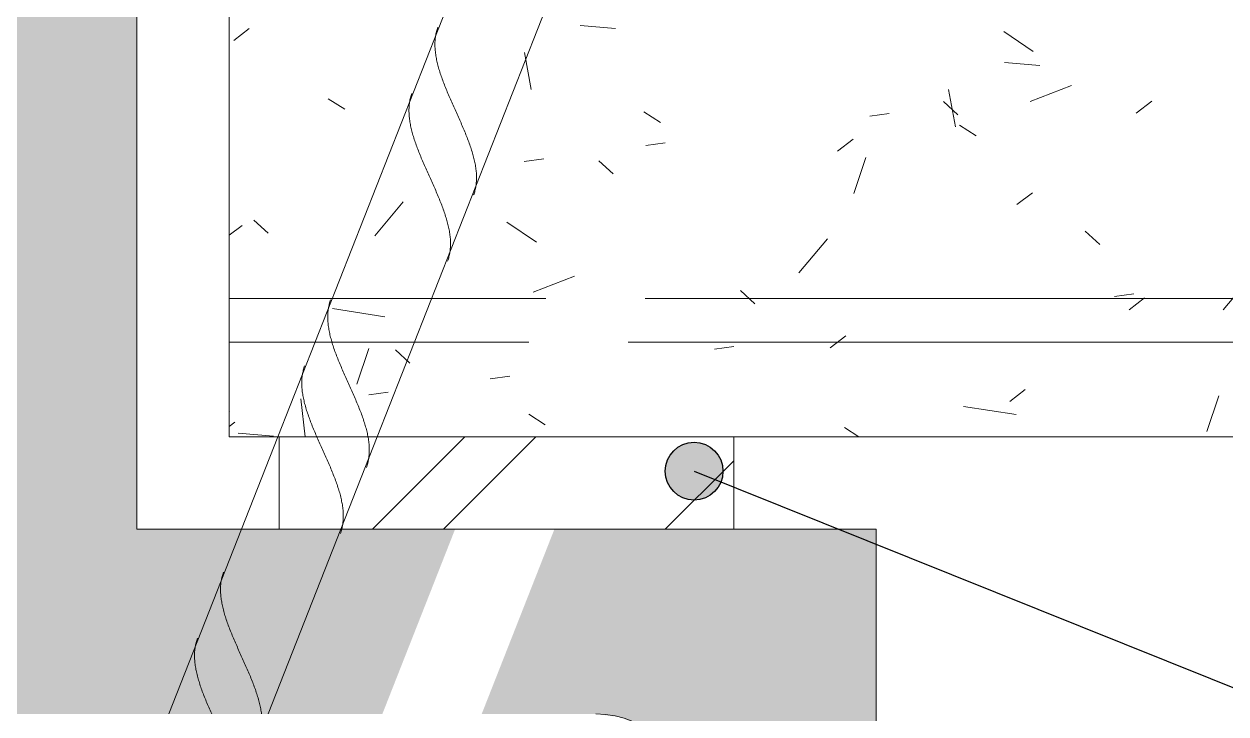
# Model space of a CAD drawing. Header units: inches. Extents: x 16427 to 16619, y -152 to -15.
# Drawn here: x 16559.07 to 16565.57, y -59.63 to -55.89 of the extents above; entities that cross this region are included whole.
import ezdxf

# ---------------------------------------------------------------- set-up
doc = ezdxf.new("R2010")
doc.units = ezdxf.units.IN
doc.header["$MEASUREMENT"] = 0
for name, color, linetype, lineweight in [('A-ANNO-IDEN', 131, 'Continuous', 30), ('A-WALL', 113, 'Continuous', 18), ('A-WALL-PATT', 111, 'Continuous', 18)]:
    doc.layers.add(name, color=color, linetype=linetype, lineweight=lineweight)
pattern_1 = [(50, (2079.869, -114.959), (2.29529108, -0.20022947), [0.24, -2.64]), (355, (2079.869, -114.959), (-0.44391855, 2.40684884), [0.192, -2.112]), (100.451, (2080.061, -114.976), (1.85147686, 2.206452), [0.204, -2.244]), (46.184, (2079.869, -114.319), (3.41498314, -0.5298822), [0.36, -3.96]), (96.636, (2080.154, -114.363), (2.9907744, 3.1175039), [0.306, -3.365]), (351.184, (2079.869, -114.319), (2.9911175, 3.1174062), [0.288, -3.168]), (21, (2080.189, -114.479), (1.91043364, -1.28790384), [0.24, -2.64]), (326, (2080.189, -114.479), (0.77860356, 2.3202934), [0.192, -2.112]), (71.451, (2080.349, -114.586), (2.6890473, 1.0321926), [0.204, -2.244]), (37.5, (2079.869, -114.959), (0.038893785, 1.064692103), [0.106, -1.981, 0.106, -2.038, -2.12]), (37.5, (2079.869, -114.959), (0.038893785, 1.064692103), [-4.23, 0.106, -2.014]), (7.5, (2079.869, -114.959), (0.84152303, 1.26163425), [0.106, -1.117, 0.106, -1.933, -0.808]), (7.5, (2079.869, -114.959), (0.84152303, 1.26163425), [-3.261, 0.106, -0.702]), (327.5, (2079.156, -114.959), (1.707841713, -0.07187965), [0.106, -0.694, 0.106, -2.39, -3.312]), (327.5, (2079.156, -114.959), (1.707841713, -0.07187965), [-3.296, 0.106, -3.206]), (317.5, (2078.836, -114.959), (1.86586297, 0.32069512), [0.106, -0.934, 0.106, -1.552, -2.352]), (317.5, (2078.836, -114.959), (1.86586297, 0.32069512), [-2.698, 0.106, -2.246])]

# ---------------------------------------------------------------- blocks, each defined once
blk = doc.blocks.new('FP_1-DETAIL - HOLLOWCORE SLAB - RC WAL CONNECTION FRONT')
at = {"layer": 'A-WALL', "lineweight": 9}
for p, q in [((16459.8988, -46.7882), (16455.4371, -58.1253)), ((16455.9744, -58.1253), (16460.364, -46.9713)), ((16455.4371, -58.1253), (16455.2403, -58.6253)), ((16455.7776, -58.6253), (16455.9744, -58.1253)), ((16455.2403, -58.6253), (16454.8467, -59.6253)), ((16455.3841, -59.6253), (16455.7776, -58.6253))]:
    blk.add_line(p, q, dxfattribs=at)
at = {"layer": 'A-WALL-PATT', "color": 8, "lineweight": 9}
for p, q in [((16456.2963, -55.9281), (16456.2981, -55.9222)), ((16456.2981, -55.9222), (16456.3, -55.9163)), ((16456.3, -55.9163), (16456.302, -55.9105)), ((16456.2864, -55.9967), (16456.2866, -55.9902)), ((16456.2866, -55.9902), (16456.287, -55.9838)), ((16456.287, -55.9838), (16456.2875, -55.9774)), ((16456.2875, -55.9774), (16456.2881, -55.971)), ((16456.2881, -55.971), (16456.2888, -55.9647)), ((16456.2888, -55.9647), (16456.2897, -55.9585)), ((16456.2897, -55.9585), (16456.2908, -55.9523)), ((16456.2908, -55.9523), (16456.2919, -55.9462)), ((16456.2919, -55.9462), (16456.2933, -55.9401)), ((16456.2933, -55.9401), (16456.2947, -55.9341)), ((16456.2947, -55.9341), (16456.2963, -55.9281)), ((16456.2864, -56.0033), (16456.2864, -55.9967)), ((16456.2864, -56.0099), (16456.2864, -56.0033)), ((16456.2866, -56.0166), (16456.2864, -56.0099)), ((16456.2869, -56.0233), (16456.2866, -56.0166)), ((16456.2874, -56.0301), (16456.2869, -56.0233)), ((16456.288, -56.0369), (16456.2874, -56.0301)), ((16456.2887, -56.0438), (16456.288, -56.0369)), ((16456.2895, -56.0507), (16456.2887, -56.0438)), ((16456.2904, -56.0577), (16456.2895, -56.0507)), ((16456.2915, -56.0647), (16456.2904, -56.0577)), ((16456.2927, -56.0717), (16456.2915, -56.0647)), ((16456.294, -56.0788), (16456.2927, -56.0717)), ((16456.2954, -56.086), (16456.294, -56.0788)), ((16456.2969, -56.0932), (16456.2954, -56.086)), ((16456.2985, -56.1004), (16456.2969, -56.0932)), ((16456.3003, -56.1077), (16456.2985, -56.1004)), ((16456.3021, -56.115), (16456.3003, -56.1077)), ((16456.3041, -56.1224), (16456.3021, -56.115)), ((16456.3061, -56.1298), (16456.3041, -56.1224)), ((16456.3082, -56.1372), (16456.3061, -56.1298)), ((16456.3105, -56.1447), (16456.3082, -56.1372)), ((16456.3128, -56.1522), (16456.3105, -56.1447)), ((16456.3152, -56.1597), (16456.3128, -56.1522)), ((16456.3177, -56.1673), (16456.3152, -56.1597)), ((16456.3203, -56.1749), (16456.3177, -56.1673)), ((16456.3229, -56.1826), (16456.3203, -56.1749)), ((16456.3257, -56.1902), (16456.3229, -56.1826)), ((16456.3285, -56.1979), (16456.3257, -56.1902)), ((16456.3314, -56.2056), (16456.3285, -56.1979)), ((16456.3343, -56.2134), (16456.3314, -56.2056)), ((16456.3373, -56.2212), (16456.3343, -56.2134)), ((16456.3404, -56.229), (16456.3373, -56.2212)), ((16456.3435, -56.2368), (16456.3404, -56.229)), ((16456.3467, -56.2447), (16456.3435, -56.2368)), ((16456.35, -56.2525), (16456.3467, -56.2447)), ((16456.1491, -56.3157), (16456.1502, -56.3095)), ((16456.1502, -56.3095), (16456.1514, -56.3034)), ((16456.1514, -56.3034), (16456.1527, -56.2973)), ((16456.1527, -56.2973), (16456.1541, -56.2913)), ((16456.1541, -56.2913), (16456.1557, -56.2854)), ((16456.1557, -56.2854), (16456.1575, -56.2794)), ((16456.1575, -56.2794), (16456.1594, -56.2736)), ((16456.1594, -56.2736), (16456.1614, -56.2678)), ((16456.3532, -56.2604), (16456.35, -56.2525)), ((16456.3566, -56.2683), (16456.3532, -56.2604)), ((16456.3599, -56.2762), (16456.3566, -56.2683)), ((16456.3634, -56.2842), (16456.3599, -56.2762)), ((16456.3668, -56.2921), (16456.3634, -56.2842)), ((16456.3703, -56.3001), (16456.3668, -56.2921)), ((16456.3738, -56.3081), (16456.3703, -56.3001)), ((16456.3773, -56.3161), (16456.3738, -56.3081)), ((16456.1458, -56.354), (16456.1461, -56.3475)), ((16456.1458, -56.3606), (16456.1458, -56.354)), ((16456.1458, -56.3672), (16456.1458, -56.3606)), ((16456.146, -56.3738), (16456.1458, -56.3672)), ((16456.1463, -56.3806), (16456.146, -56.3738)), ((16456.1461, -56.3475), (16456.1464, -56.341)), ((16456.1468, -56.3873), (16456.1463, -56.3806)), ((16456.1464, -56.341), (16456.1469, -56.3346)), ((16456.1469, -56.3346), (16456.1475, -56.3283)), ((16456.1475, -56.3283), (16456.1482, -56.322)), ((16456.1482, -56.322), (16456.1491, -56.3157)), ((16456.3809, -56.324), (16456.3773, -56.3161)), ((16456.3844, -56.332), (16456.3809, -56.324)), ((16456.388, -56.3401), (16456.3844, -56.332)), ((16456.3916, -56.3481), (16456.388, -56.3401)), ((16456.3952, -56.3561), (16456.3916, -56.3481)), ((16456.3988, -56.3641), (16456.3952, -56.3561)), ((16456.4024, -56.3721), (16456.3988, -56.3641)), ((16456.406, -56.3801), (16456.4024, -56.3721)), ((16456.4096, -56.3881), (16456.406, -56.3801)), ((16456.1474, -56.3942), (16456.1468, -56.3873)), ((16456.1481, -56.401), (16456.1474, -56.3942)), ((16456.1489, -56.4079), (16456.1481, -56.401)), ((16456.1498, -56.4149), (16456.1489, -56.4079)), ((16456.1509, -56.4219), (16456.1498, -56.4149)), ((16456.1521, -56.429), (16456.1509, -56.4219)), ((16456.1534, -56.4361), (16456.1521, -56.429)), ((16456.1548, -56.4432), (16456.1534, -56.4361)), ((16456.1563, -56.4504), (16456.1548, -56.4432)), ((16456.4132, -56.3961), (16456.4096, -56.3881)), ((16456.4168, -56.4041), (16456.4132, -56.3961)), ((16456.4203, -56.4121), (16456.4168, -56.4041)), ((16456.4239, -56.4201), (16456.4203, -56.4121)), ((16456.4274, -56.4281), (16456.4239, -56.4201)), ((16456.4309, -56.436), (16456.4274, -56.4281)), ((16456.4343, -56.444), (16456.4309, -56.436)), ((16456.4377, -56.4519), (16456.4343, -56.444)), ((16456.1579, -56.4577), (16456.1563, -56.4504)), ((16456.1597, -56.4649), (16456.1579, -56.4577)), ((16456.1615, -56.4723), (16456.1597, -56.4649)), ((16456.1635, -56.4796), (16456.1615, -56.4723)), ((16456.1655, -56.487), (16456.1635, -56.4796)), ((16456.1676, -56.4945), (16456.1655, -56.487)), ((16456.1699, -56.5019), (16456.1676, -56.4945)), ((16456.1722, -56.5094), (16456.1699, -56.5019)), ((16456.1746, -56.517), (16456.1722, -56.5094)), ((16456.4411, -56.4598), (16456.4377, -56.4519)), ((16456.4444, -56.4677), (16456.4411, -56.4598)), ((16456.4477, -56.4756), (16456.4444, -56.4677)), ((16456.451, -56.4835), (16456.4477, -56.4756)), ((16456.4541, -56.4914), (16456.451, -56.4835)), ((16456.4573, -56.4992), (16456.4541, -56.4914)), ((16456.4603, -56.507), (16456.4573, -56.4992)), ((16456.4634, -56.5148), (16456.4603, -56.507)), ((16456.1771, -56.5246), (16456.1746, -56.517)), ((16456.1797, -56.5322), (16456.1771, -56.5246)), ((16456.1823, -56.5398), (16456.1797, -56.5322)), ((16456.1851, -56.5475), (16456.1823, -56.5398)), ((16456.1879, -56.5552), (16456.1851, -56.5475)), ((16456.1908, -56.5629), (16456.1879, -56.5552)), ((16456.1937, -56.5707), (16456.1908, -56.5629)), ((16456.1967, -56.5784), (16456.1937, -56.5707)), ((16456.4663, -56.5225), (16456.4634, -56.5148)), ((16456.4692, -56.5302), (16456.4663, -56.5225)), ((16456.472, -56.5379), (16456.4692, -56.5302)), ((16456.4747, -56.5456), (16456.472, -56.5379)), ((16456.4774, -56.5533), (16456.4747, -56.5456)), ((16456.48, -56.5609), (16456.4774, -56.5533)), ((16456.4825, -56.5684), (16456.48, -56.5609)), ((16456.4849, -56.576), (16456.4825, -56.5684)), ((16456.1998, -56.5862), (16456.1967, -56.5784)), ((16456.2029, -56.5941), (16456.1998, -56.5862)), ((16456.2061, -56.6019), (16456.2029, -56.5941)), ((16456.2094, -56.6098), (16456.2061, -56.6019)), ((16456.2126, -56.6177), (16456.2094, -56.6098)), ((16456.216, -56.6256), (16456.2126, -56.6177)), ((16456.2194, -56.6335), (16456.216, -56.6256)), ((16456.2228, -56.6414), (16456.2194, -56.6335)), ((16456.4872, -56.5835), (16456.4849, -56.576)), ((16456.4894, -56.591), (16456.4872, -56.5835)), ((16456.4916, -56.5984), (16456.4894, -56.591)), ((16456.4936, -56.6058), (16456.4916, -56.5984)), ((16456.4956, -56.6132), (16456.4936, -56.6058)), ((16456.4974, -56.6205), (16456.4956, -56.6132)), ((16456.4991, -56.6278), (16456.4974, -56.6205)), ((16456.5008, -56.635), (16456.4991, -56.6278)), ((16456.5023, -56.6422), (16456.5008, -56.635)), ((16456.2262, -56.6494), (16456.2228, -56.6414)), ((16456.2297, -56.6573), (16456.2262, -56.6494)), ((16456.2332, -56.6653), (16456.2297, -56.6573)), ((16456.2367, -56.6733), (16456.2332, -56.6653)), ((16456.2403, -56.6813), (16456.2367, -56.6733)), ((16456.2439, -56.6893), (16456.2403, -56.6813)), ((16456.2474, -56.6973), (16456.2439, -56.6893)), ((16456.251, -56.7053), (16456.2474, -56.6973)), ((16456.2546, -56.7133), (16456.251, -56.7053)), ((16456.5037, -56.6493), (16456.5023, -56.6422)), ((16456.505, -56.6564), (16456.5037, -56.6493)), ((16456.5062, -56.6635), (16456.505, -56.6564)), ((16456.5072, -56.6705), (16456.5062, -56.6635)), ((16456.5082, -56.6775), (16456.5072, -56.6705)), ((16456.509, -56.6844), (16456.5082, -56.6775)), ((16456.5097, -56.6913), (16456.509, -56.6844)), ((16456.5103, -56.6981), (16456.5097, -56.6913)), ((16456.5107, -56.7049), (16456.5103, -56.6981)), ((16456.5111, -56.7116), (16456.5107, -56.7049)), ((16456.2582, -56.7213), (16456.2546, -56.7133)), ((16456.2618, -56.7293), (16456.2582, -56.7213)), ((16456.2654, -56.7374), (16456.2618, -56.7293)), ((16456.269, -56.7454), (16456.2654, -56.7374)), ((16456.2726, -56.7534), (16456.269, -56.7454)), ((16456.2762, -56.7614), (16456.2726, -56.7534)), ((16456.2797, -56.7694), (16456.2762, -56.7614)), ((16456.2833, -56.7773), (16456.2797, -56.7694)), ((16456.5069, -56.7759), (16456.5079, -56.7697)), ((16456.5079, -56.7697), (16456.5088, -56.7634)), ((16456.5088, -56.7634), (16456.5096, -56.7571)), ((16456.5096, -56.7571), (16456.5102, -56.7508)), ((16456.5102, -56.7508), (16456.5107, -56.7444)), ((16456.5107, -56.7444), (16456.511, -56.7379)), ((16456.511, -56.7379), (16456.5112, -56.7314)), ((16456.5112, -56.7182), (16456.5111, -56.7116)), ((16456.5113, -56.7249), (16456.5112, -56.7182)), ((16456.5112, -56.7314), (16456.5113, -56.7249)), ((16456.2868, -56.7853), (16456.2833, -56.7773)), ((16456.2903, -56.7933), (16456.2868, -56.7853)), ((16456.2937, -56.8012), (16456.2903, -56.7933)), ((16456.2971, -56.8092), (16456.2937, -56.8012)), ((16456.3005, -56.8171), (16456.2971, -56.8092)), ((16456.3038, -56.825), (16456.3005, -56.8171)), ((16456.3071, -56.8329), (16456.3038, -56.825)), ((16456.3104, -56.8408), (16456.3071, -56.8329)), ((16456.4957, -56.8176), (16456.4977, -56.8118)), ((16456.4977, -56.8118), (16456.4996, -56.806)), ((16456.4996, -56.806), (16456.5013, -56.8001)), ((16456.5013, -56.8001), (16456.5029, -56.7941)), ((16456.5029, -56.7941), (16456.5044, -56.7881)), ((16456.5044, -56.7881), (16456.5057, -56.782)), ((16456.5057, -56.782), (16456.5069, -56.7759)), ((16456.3135, -56.8486), (16456.3104, -56.8408)), ((16456.3167, -56.8564), (16456.3135, -56.8486)), ((16456.3198, -56.8642), (16456.3167, -56.8564)), ((16456.3228, -56.872), (16456.3198, -56.8642)), ((16456.3257, -56.8798), (16456.3228, -56.872)), ((16456.3286, -56.8875), (16456.3257, -56.8798)), ((16456.3314, -56.8952), (16456.3286, -56.8875)), ((16456.3341, -56.9029), (16456.3314, -56.8952)), ((16456.3368, -56.9105), (16456.3341, -56.9029)), ((16456.3394, -56.9181), (16456.3368, -56.9105)), ((16456.3419, -56.9257), (16456.3394, -56.9181)), ((16456.3443, -56.9332), (16456.3419, -56.9257)), ((16456.3466, -56.9407), (16456.3443, -56.9332)), ((16456.3488, -56.9482), (16456.3466, -56.9407)), ((16456.351, -56.9557), (16456.3488, -56.9482)), ((16456.353, -56.963), (16456.351, -56.9557)), ((16456.355, -56.9704), (16456.353, -56.963)), ((16456.3568, -56.9777), (16456.355, -56.9704)), ((16456.3585, -56.985), (16456.3568, -56.9777)), ((16456.3602, -56.9922), (16456.3585, -56.985)), ((16456.3617, -56.9994), (16456.3602, -56.9922)), ((16456.3631, -57.0066), (16456.3617, -56.9994)), ((16456.3644, -57.0137), (16456.3631, -57.0066)), ((16456.3656, -57.0207), (16456.3644, -57.0137)), ((16456.3666, -57.0278), (16456.3656, -57.0207)), ((16456.3676, -57.0347), (16456.3666, -57.0278)), ((16456.3684, -57.0416), (16456.3676, -57.0347)), ((16456.3691, -57.0485), (16456.3684, -57.0416)), ((16456.3697, -57.0553), (16456.3691, -57.0485)), ((16456.3701, -57.0621), (16456.3697, -57.0553)), ((16456.3705, -57.0688), (16456.3701, -57.0621)), ((16456.3701, -57.1016), (16456.3704, -57.0952)), ((16456.3704, -57.0952), (16456.3706, -57.0887)), ((16456.3706, -57.0755), (16456.3705, -57.0688)), ((16456.3707, -57.0821), (16456.3706, -57.0755)), ((16456.3706, -57.0887), (16456.3707, -57.0821)), ((16456.359, -57.1632), (16456.3607, -57.1573)), ((16456.3607, -57.1573), (16456.3623, -57.1514)), ((16456.3623, -57.1514), (16456.3638, -57.1453)), ((16456.3638, -57.1453), (16456.3651, -57.1393)), ((16456.3651, -57.1393), (16456.3663, -57.1331)), ((16456.3663, -57.1331), (16456.3673, -57.1269)), ((16456.3673, -57.1269), (16456.3682, -57.1207)), ((16456.3682, -57.1207), (16456.369, -57.1144)), ((16456.369, -57.1144), (16456.3696, -57.108)), ((16456.3696, -57.108), (16456.3701, -57.1016)), ((16456.3551, -57.1749), (16456.3571, -57.1691)), ((16456.3571, -57.1691), (16456.359, -57.1632)), ((16455.7107, -57.4262), (16455.7119, -57.42)), ((16455.7119, -57.42), (16455.7132, -57.414)), ((16455.7132, -57.414), (16455.7147, -57.408)), ((16455.7147, -57.408), (16455.7163, -57.402)), ((16455.7163, -57.402), (16455.718, -57.3961)), ((16455.718, -57.3961), (16455.7199, -57.3902)), ((16455.7199, -57.3902), (16455.7219, -57.3844)), ((16455.7063, -57.4772), (16455.7064, -57.4706)), ((16455.7064, -57.4838), (16455.7063, -57.4772)), ((16455.7064, -57.4706), (16455.7066, -57.4641)), ((16455.7066, -57.4905), (16455.7064, -57.4838)), ((16455.7066, -57.4641), (16455.7069, -57.4577)), ((16455.7069, -57.4577), (16455.7074, -57.4513)), ((16455.7074, -57.4513), (16455.708, -57.4449)), ((16455.708, -57.4449), (16455.7088, -57.4386)), ((16455.7088, -57.4386), (16455.7097, -57.4324)), ((16455.7097, -57.4324), (16455.7107, -57.4262)), ((16455.7069, -57.4972), (16455.7066, -57.4905)), ((16455.7073, -57.504), (16455.7069, -57.4972)), ((16455.7079, -57.5108), (16455.7073, -57.504)), ((16455.7086, -57.5177), (16455.7079, -57.5108)), ((16455.7094, -57.5246), (16455.7086, -57.5177)), ((16455.7104, -57.5315), (16455.7094, -57.5246)), ((16455.7114, -57.5386), (16455.7104, -57.5315)), ((16455.7126, -57.5456), (16455.7114, -57.5386)), ((16455.7139, -57.5527), (16455.7126, -57.5456)), ((16455.7153, -57.5599), (16455.7139, -57.5527)), ((16455.7169, -57.5671), (16455.7153, -57.5599)), ((16455.7185, -57.5743), (16455.7169, -57.5671)), ((16455.7202, -57.5816), (16455.7185, -57.5743)), ((16455.7221, -57.5889), (16455.7202, -57.5816)), ((16455.724, -57.5963), (16455.7221, -57.5889)), ((16455.726, -57.6037), (16455.724, -57.5963)), ((16455.7282, -57.6111), (16455.726, -57.6037)), ((16455.7304, -57.6186), (16455.7282, -57.6111)), ((16455.7327, -57.6261), (16455.7304, -57.6186)), ((16455.7351, -57.6336), (16455.7327, -57.6261)), ((16455.7376, -57.6412), (16455.7351, -57.6336)), ((16455.7402, -57.6488), (16455.7376, -57.6412)), ((16455.7429, -57.6564), (16455.7402, -57.6488)), ((16455.7456, -57.6641), (16455.7429, -57.6564)), ((16455.7484, -57.6718), (16455.7456, -57.6641)), ((16455.7513, -57.6795), (16455.7484, -57.6718)), ((16455.7543, -57.6873), (16455.7513, -57.6795)), ((16455.5793, -57.7475), (16455.5813, -57.7417)), ((16455.7573, -57.6951), (16455.7543, -57.6873)), ((16455.7603, -57.7029), (16455.7573, -57.6951)), ((16455.7635, -57.7107), (16455.7603, -57.7029)), ((16455.7667, -57.7185), (16455.7635, -57.7107)), ((16455.7699, -57.7264), (16455.7667, -57.7185)), ((16455.7732, -57.7343), (16455.7699, -57.7264)), ((16455.7765, -57.7422), (16455.7732, -57.7343)), ((16455.7799, -57.7501), (16455.7765, -57.7422)), ((16455.5663, -57.8149), (16455.5668, -57.8085)), ((16455.5668, -57.8085), (16455.5674, -57.8022)), ((16455.5674, -57.8022), (16455.5682, -57.7959)), ((16455.5682, -57.7959), (16455.5691, -57.7896)), ((16455.5691, -57.7896), (16455.5701, -57.7834)), ((16455.5701, -57.7834), (16455.5713, -57.7773)), ((16455.5713, -57.7773), (16455.5726, -57.7712)), ((16455.5726, -57.7712), (16455.5741, -57.7652)), ((16455.5741, -57.7652), (16455.5757, -57.7592)), ((16455.5757, -57.7592), (16455.5774, -57.7533)), ((16455.5774, -57.7533), (16455.5793, -57.7475)), ((16455.7833, -57.7581), (16455.7799, -57.7501)), ((16455.7868, -57.766), (16455.7833, -57.7581)), ((16455.7902, -57.774), (16455.7868, -57.766)), ((16455.7937, -57.782), (16455.7902, -57.774)), ((16455.7973, -57.7899), (16455.7937, -57.782)), ((16455.8008, -57.7979), (16455.7973, -57.7899)), ((16455.8044, -57.8059), (16455.8008, -57.7979)), ((16455.808, -57.8139), (16455.8044, -57.8059)), ((16455.5657, -57.8344), (16455.5658, -57.8279)), ((16455.5658, -57.8411), (16455.5657, -57.8344)), ((16455.5658, -57.8279), (16455.566, -57.8214)), ((16455.566, -57.8477), (16455.5658, -57.8411)), ((16455.566, -57.8214), (16455.5663, -57.8149)), ((16455.5663, -57.8545), (16455.566, -57.8477)), ((16455.5667, -57.8612), (16455.5663, -57.8545)), ((16455.5673, -57.868), (16455.5667, -57.8612)), ((16455.568, -57.8749), (16455.5673, -57.868)), ((16455.5688, -57.8818), (16455.568, -57.8749)), ((16455.8116, -57.8219), (16455.808, -57.8139)), ((16455.8152, -57.83), (16455.8116, -57.8219)), ((16455.8188, -57.838), (16455.8152, -57.83)), ((16455.8224, -57.846), (16455.8188, -57.838)), ((16455.826, -57.854), (16455.8224, -57.846)), ((16455.8296, -57.862), (16455.826, -57.854)), ((16455.8332, -57.87), (16455.8296, -57.862)), ((16455.8367, -57.878), (16455.8332, -57.87)), ((16455.5698, -57.8888), (16455.5688, -57.8818)), ((16455.5709, -57.8958), (16455.5698, -57.8888)), ((16455.572, -57.9029), (16455.5709, -57.8958)), ((16455.5733, -57.91), (16455.572, -57.9029)), ((16455.5747, -57.9171), (16455.5733, -57.91)), ((16455.5763, -57.9243), (16455.5747, -57.9171)), ((16455.5779, -57.9316), (16455.5763, -57.9243)), ((16455.5796, -57.9388), (16455.5779, -57.9316)), ((16455.5815, -57.9461), (16455.5796, -57.9388)), ((16455.8403, -57.886), (16455.8367, -57.878)), ((16455.8438, -57.894), (16455.8403, -57.886)), ((16455.8473, -57.902), (16455.8438, -57.894)), ((16455.8508, -57.9099), (16455.8473, -57.902)), ((16455.8543, -57.9179), (16455.8508, -57.9099)), ((16455.8577, -57.9258), (16455.8543, -57.9179)), ((16455.861, -57.9337), (16455.8577, -57.9258)), ((16455.8644, -57.9416), (16455.861, -57.9337)), ((16455.5834, -57.9535), (16455.5815, -57.9461)), ((16455.5855, -57.9609), (16455.5834, -57.9535)), ((16455.5876, -57.9683), (16455.5855, -57.9609)), ((16455.5898, -57.9758), (16455.5876, -57.9683)), ((16455.5921, -57.9833), (16455.5898, -57.9758)), ((16455.5946, -57.9909), (16455.5921, -57.9833)), ((16455.5971, -57.9984), (16455.5946, -57.9909)), ((16455.5996, -58.006), (16455.5971, -57.9984)), ((16455.6023, -58.0137), (16455.5996, -58.006)), ((16455.8677, -57.9495), (16455.8644, -57.9416)), ((16455.8709, -57.9574), (16455.8677, -57.9495)), ((16455.8741, -57.9652), (16455.8709, -57.9574)), ((16455.8772, -57.9731), (16455.8741, -57.9652)), ((16455.8803, -57.9809), (16455.8772, -57.9731)), ((16455.8833, -57.9887), (16455.8803, -57.9809)), ((16455.8863, -57.9964), (16455.8833, -57.9887)), ((16455.8891, -58.0041), (16455.8863, -57.9964)), ((16455.892, -58.0118), (16455.8891, -58.0041)), ((16455.605, -58.0214), (16455.6023, -58.0137)), ((16455.6078, -58.0291), (16455.605, -58.0214)), ((16455.6107, -58.0368), (16455.6078, -58.0291)), ((16455.6137, -58.0445), (16455.6107, -58.0368)), ((16455.6167, -58.0523), (16455.6137, -58.0445)), ((16455.6198, -58.0601), (16455.6167, -58.0523)), ((16455.6229, -58.068), (16455.6198, -58.0601)), ((16455.6261, -58.0758), (16455.6229, -58.068)), ((16455.8947, -58.0195), (16455.892, -58.0118)), ((16455.8973, -58.0271), (16455.8947, -58.0195)), ((16455.8999, -58.0348), (16455.8973, -58.0271)), ((16455.9024, -58.0423), (16455.8999, -58.0348)), ((16455.9048, -58.0499), (16455.9024, -58.0423)), ((16455.9072, -58.0574), (16455.9048, -58.0499)), ((16455.9094, -58.0649), (16455.9072, -58.0574)), ((16455.9115, -58.0723), (16455.9094, -58.0649)), ((16455.6293, -58.0837), (16455.6261, -58.0758)), ((16455.6326, -58.0916), (16455.6293, -58.0837)), ((16455.6359, -58.0995), (16455.6326, -58.0916)), ((16455.6393, -58.1074), (16455.6359, -58.0995)), ((16455.6427, -58.1153), (16455.6393, -58.1074)), ((16455.6462, -58.1233), (16455.6427, -58.1153)), ((16455.9136, -58.0797), (16455.9115, -58.0723)), ((16455.9155, -58.087), (16455.9136, -58.0797)), ((16455.9174, -58.0944), (16455.9155, -58.087)), ((16455.9191, -58.1016), (16455.9174, -58.0944)), ((16455.9207, -58.1089), (16455.9191, -58.1016)), ((16455.9222, -58.1161), (16455.9207, -58.1089)), ((16455.9236, -58.1232), (16455.9222, -58.1161)), ((16455.775, -58.6488), (16455.7771, -58.643)), ((16455.7771, -58.643), (16455.779, -58.6371)), ((16455.779, -58.6371), (16455.7807, -58.6312)), ((16455.7807, -58.6312), (16455.7823, -58.6253)), ((16455.128, -58.9188), (16455.1287, -58.9125)), ((16455.1287, -58.9125), (16455.1296, -58.9063)), ((16455.1296, -58.9063), (16455.1307, -58.9001)), ((16455.1307, -58.9001), (16455.1319, -58.8939)), ((16455.1319, -58.8939), (16455.1332, -58.8879)), ((16455.1332, -58.8879), (16455.1346, -58.8818)), ((16455.1346, -58.8818), (16455.1362, -58.8759)), ((16455.1362, -58.8759), (16455.138, -58.87)), ((16455.138, -58.87), (16455.1399, -58.8641)), ((16455.1399, -58.8641), (16455.1419, -58.8583)), ((16455.1263, -58.9445), (16455.1266, -58.938)), ((16455.1263, -58.9511), (16455.1263, -58.9445)), ((16455.1263, -58.9577), (16455.1263, -58.9511)), ((16455.1265, -58.9644), (16455.1263, -58.9577)), ((16455.1268, -58.9711), (16455.1265, -58.9644)), ((16455.1266, -58.938), (16455.1269, -58.9316)), ((16455.1273, -58.9779), (16455.1268, -58.9711)), ((16455.1269, -58.9316), (16455.1274, -58.9251)), ((16455.1279, -58.9847), (16455.1273, -58.9779)), ((16455.1274, -58.9251), (16455.128, -58.9188)), ((16455.1286, -58.9916), (16455.1279, -58.9847)), ((16455.1294, -58.9985), (16455.1286, -58.9916)), ((16455.1303, -59.0054), (16455.1294, -58.9985)), ((16455.1314, -59.0125), (16455.1303, -59.0054)), ((16455.1326, -59.0195), (16455.1314, -59.0125)), ((16455.1339, -59.0266), (16455.1326, -59.0195)), ((16455.1353, -59.0338), (16455.1339, -59.0266)), ((16455.1368, -59.041), (16455.1353, -59.0338)), ((16455.1384, -59.0482), (16455.1368, -59.041)), ((16455.1402, -59.0555), (16455.1384, -59.0482)), ((16455.142, -59.0628), (16455.1402, -59.0555)), ((16455.144, -59.0701), (16455.142, -59.0628)), ((16455.146, -59.0775), (16455.144, -59.0701)), ((16455.1481, -59.085), (16455.146, -59.0775)), ((16455.1504, -59.0924), (16455.1481, -59.085)), ((16455.1527, -59.1), (16455.1504, -59.0924)), ((16455.1551, -59.1075), (16455.1527, -59.1)), ((16455.1576, -59.1151), (16455.1551, -59.1075)), ((16455.1602, -59.1227), (16455.1576, -59.1151)), ((16455.1628, -59.1303), (16455.1602, -59.1227)), ((16455.1656, -59.138), (16455.1628, -59.1303)), ((16455.1684, -59.1457), (16455.1656, -59.138)), ((16455.1713, -59.1534), (16455.1684, -59.1457)), ((16455.1742, -59.1612), (16455.1713, -59.1534)), ((16455.1772, -59.169), (16455.1742, -59.1612)), ((16455.1803, -59.1768), (16455.1772, -59.169)), ((16455.1834, -59.1846), (16455.1803, -59.1768)), ((16454.9926, -59.2451), (16454.994, -59.2391)), ((16454.994, -59.2391), (16454.9956, -59.2331)), ((16454.9956, -59.2331), (16454.9974, -59.2272)), ((16454.9974, -59.2272), (16454.9993, -59.2214)), ((16454.9993, -59.2214), (16455.0013, -59.2156)), ((16455.1866, -59.1924), (16455.1834, -59.1846)), ((16455.1899, -59.2003), (16455.1866, -59.1924)), ((16455.1931, -59.2082), (16455.1899, -59.2003)), ((16455.1965, -59.2161), (16455.1931, -59.2082)), ((16455.1999, -59.224), (16455.1965, -59.2161)), ((16455.2033, -59.232), (16455.1999, -59.224)), ((16455.2067, -59.2399), (16455.2033, -59.232)), ((16455.2102, -59.2479), (16455.2067, -59.2399)), ((16454.9857, -59.3083), (16454.9858, -59.3018)), ((16454.9858, -59.3018), (16454.986, -59.2953)), ((16454.986, -59.2953), (16454.9863, -59.2888)), ((16454.9863, -59.2888), (16454.9868, -59.2824)), ((16454.9868, -59.2824), (16454.9874, -59.276)), ((16454.9874, -59.276), (16454.9882, -59.2697)), ((16454.9882, -59.2697), (16454.989, -59.2635)), ((16454.989, -59.2635), (16454.9901, -59.2573)), ((16454.9901, -59.2573), (16454.9913, -59.2512)), ((16454.9913, -59.2512), (16454.9926, -59.2451)), ((16455.2137, -59.2558), (16455.2102, -59.2479)), ((16455.2172, -59.2638), (16455.2137, -59.2558)), ((16455.2208, -59.2718), (16455.2172, -59.2638)), ((16455.2244, -59.2798), (16455.2208, -59.2718)), ((16455.2279, -59.2878), (16455.2244, -59.2798)), ((16455.2315, -59.2958), (16455.2279, -59.2878)), ((16455.2351, -59.3038), (16455.2315, -59.2958)), ((16455.2387, -59.3119), (16455.2351, -59.3038)), ((16454.9857, -59.315), (16454.9857, -59.3083)), ((16454.9859, -59.3216), (16454.9857, -59.315)), ((16454.9862, -59.3283), (16454.9859, -59.3216)), ((16454.9867, -59.3351), (16454.9862, -59.3283)), ((16454.9873, -59.3419), (16454.9867, -59.3351)), ((16454.988, -59.3488), (16454.9873, -59.3419)), ((16454.9888, -59.3557), (16454.988, -59.3488)), ((16454.9897, -59.3627), (16454.9888, -59.3557)), ((16454.9908, -59.3697), (16454.9897, -59.3627)), ((16454.992, -59.3768), (16454.9908, -59.3697)), ((16455.2423, -59.3199), (16455.2387, -59.3119)), ((16455.2459, -59.3279), (16455.2423, -59.3199)), ((16455.2495, -59.3359), (16455.2459, -59.3279)), ((16455.2531, -59.3439), (16455.2495, -59.3359)), ((16455.2567, -59.3519), (16455.2531, -59.3439)), ((16455.2602, -59.3599), (16455.2567, -59.3519)), ((16455.2638, -59.3679), (16455.2602, -59.3599)), ((16455.2673, -59.3758), (16455.2638, -59.3679)), ((16454.9933, -59.3839), (16454.992, -59.3768)), ((16454.9947, -59.391), (16454.9933, -59.3839)), ((16454.9962, -59.3982), (16454.9947, -59.391)), ((16454.9978, -59.4054), (16454.9962, -59.3982)), ((16454.9996, -59.4127), (16454.9978, -59.4054)), ((16455.0014, -59.42), (16454.9996, -59.4127)), ((16455.0034, -59.4274), (16455.0014, -59.42)), ((16455.0054, -59.4348), (16455.0034, -59.4274)), ((16455.0075, -59.4422), (16455.0054, -59.4348)), ((16455.2708, -59.3838), (16455.2673, -59.3758)), ((16455.2742, -59.3918), (16455.2708, -59.3838)), ((16455.2776, -59.3997), (16455.2742, -59.3918)), ((16455.281, -59.4076), (16455.2776, -59.3997)), ((16455.2843, -59.4155), (16455.281, -59.4076)), ((16455.2876, -59.4234), (16455.2843, -59.4155)), ((16455.2909, -59.4313), (16455.2876, -59.4234)), ((16455.294, -59.4391), (16455.2909, -59.4313)), ((16455.0098, -59.4497), (16455.0075, -59.4422)), ((16455.0121, -59.4572), (16455.0098, -59.4497)), ((16455.0145, -59.4648), (16455.0121, -59.4572)), ((16455.017, -59.4723), (16455.0145, -59.4648)), ((16455.0196, -59.4799), (16455.017, -59.4723)), ((16455.0222, -59.4876), (16455.0196, -59.4799)), ((16455.025, -59.4952), (16455.0222, -59.4876)), ((16455.0278, -59.5029), (16455.025, -59.4952)), ((16455.2972, -59.447), (16455.294, -59.4391)), ((16455.3003, -59.4548), (16455.2972, -59.447)), ((16455.3033, -59.4625), (16455.3003, -59.4548)), ((16455.3062, -59.4703), (16455.3033, -59.4625)), ((16455.3091, -59.478), (16455.3062, -59.4703)), ((16455.3119, -59.4857), (16455.3091, -59.478)), ((16455.3146, -59.4934), (16455.3119, -59.4857)), ((16455.3173, -59.501), (16455.3146, -59.4934)), ((16455.3199, -59.5086), (16455.3173, -59.501)), ((16455.0307, -59.5107), (16455.0278, -59.5029)), ((16455.0336, -59.5184), (16455.0307, -59.5107)), ((16455.0366, -59.5262), (16455.0336, -59.5184)), ((16455.0397, -59.534), (16455.0366, -59.5262)), ((16455.0428, -59.5418), (16455.0397, -59.534)), ((16455.046, -59.5497), (16455.0428, -59.5418)), ((16455.0493, -59.5576), (16455.046, -59.5497)), ((16455.0526, -59.5654), (16455.0493, -59.5576)), ((16455.0559, -59.5733), (16455.0526, -59.5654)), ((16455.3224, -59.5162), (16455.3199, -59.5086)), ((16455.3248, -59.5238), (16455.3224, -59.5162)), ((16455.3271, -59.5313), (16455.3248, -59.5238)), ((16455.3293, -59.5387), (16455.3271, -59.5313)), ((16455.3315, -59.5462), (16455.3293, -59.5387)), ((16455.3335, -59.5536), (16455.3315, -59.5462)), ((16455.3355, -59.5609), (16455.3335, -59.5536)), ((16455.3373, -59.5683), (16455.3355, -59.5609)), ((16455.0593, -59.5813), (16455.0559, -59.5733)), ((16455.0627, -59.5892), (16455.0593, -59.5813)), ((16455.0661, -59.5972), (16455.0627, -59.5892)), ((16455.0696, -59.6051), (16455.0661, -59.5972)), ((16455.0731, -59.6131), (16455.0696, -59.6051)), ((16455.0766, -59.6211), (16455.0731, -59.6131)), ((16455.0785, -59.6253), (16455.0766, -59.6211)), ((16455.339, -59.5755), (16455.3373, -59.5683)), ((16455.3407, -59.5828), (16455.339, -59.5755)), ((16455.3422, -59.59), (16455.3407, -59.5828)), ((16455.3436, -59.5971), (16455.3422, -59.59)), ((16455.3449, -59.6042), (16455.3436, -59.5971)), ((16455.3461, -59.6113), (16455.3449, -59.6042)), ((16455.3471, -59.6183), (16455.3461, -59.6113)), ((16455.3481, -59.6252), (16455.3471, -59.6183))]:
    blk.add_line(p, q, dxfattribs=at)
at = {"layer": 'A-WALL-PATT', "color": 9, "lineweight": 9}
for p, q in [((16455.6496, -58.1312), (16455.647, -58.1253)), ((16455.6532, -58.1392), (16455.6496, -58.1312)), ((16455.9249, -58.1303), (16455.924, -58.1253)), ((16455.9261, -58.1374), (16455.9249, -58.1303)), ((16455.6567, -58.1472), (16455.6532, -58.1392)), ((16455.6602, -58.1552), (16455.6567, -58.1472)), ((16455.6638, -58.1632), (16455.6602, -58.1552)), ((16455.6674, -58.1712), (16455.6638, -58.1632)), ((16455.671, -58.1792), (16455.6674, -58.1712)), ((16455.6746, -58.1872), (16455.671, -58.1792)), ((16455.6782, -58.1952), (16455.6746, -58.1872)), ((16455.6818, -58.2032), (16455.6782, -58.1952)), ((16455.9272, -58.1444), (16455.9261, -58.1374)), ((16455.9281, -58.1514), (16455.9272, -58.1444)), ((16455.929, -58.1583), (16455.9281, -58.1514)), ((16455.9297, -58.1651), (16455.929, -58.1583)), ((16455.9302, -58.172), (16455.9297, -58.1651)), ((16455.9307, -58.1787), (16455.9302, -58.172)), ((16455.931, -58.1855), (16455.9307, -58.1787)), ((16455.9312, -58.1921), (16455.931, -58.1855)), ((16455.9313, -58.1987), (16455.9312, -58.1921)), ((16455.9312, -58.2053), (16455.9313, -58.1987)), ((16455.6854, -58.2112), (16455.6818, -58.2032)), ((16455.689, -58.2193), (16455.6854, -58.2112)), ((16455.6926, -58.2273), (16455.689, -58.2193)), ((16455.6961, -58.2353), (16455.6926, -58.2273)), ((16455.6997, -58.2433), (16455.6961, -58.2353)), ((16455.7032, -58.2512), (16455.6997, -58.2433)), ((16455.7067, -58.2592), (16455.7032, -58.2512)), ((16455.7102, -58.2672), (16455.7067, -58.2592)), ((16455.9229, -58.268), (16455.9244, -58.262)), ((16455.9244, -58.262), (16455.9257, -58.2559)), ((16455.9257, -58.2559), (16455.9268, -58.2498)), ((16455.9268, -58.2498), (16455.9279, -58.2436)), ((16455.9279, -58.2436), (16455.9288, -58.2373)), ((16455.9288, -58.2373), (16455.9295, -58.231)), ((16455.9295, -58.231), (16455.9301, -58.2247)), ((16455.9301, -58.2247), (16455.9306, -58.2183)), ((16455.9306, -58.2183), (16455.931, -58.2118)), ((16455.931, -58.2118), (16455.9312, -58.2053)), ((16455.7137, -58.2751), (16455.7102, -58.2672)), ((16455.7171, -58.2831), (16455.7137, -58.2751)), ((16455.7205, -58.291), (16455.7171, -58.2831)), ((16455.7238, -58.2989), (16455.7205, -58.291)), ((16455.7271, -58.3068), (16455.7238, -58.2989)), ((16455.7303, -58.3146), (16455.7271, -58.3068)), ((16455.7335, -58.3225), (16455.7303, -58.3146)), ((16455.7366, -58.3303), (16455.7335, -58.3225)), ((16455.7397, -58.3381), (16455.7366, -58.3303)), ((16455.9156, -58.2915), (16455.9177, -58.2857)), ((16455.9177, -58.2857), (16455.9195, -58.2799)), ((16455.9195, -58.2799), (16455.9213, -58.274)), ((16455.9213, -58.274), (16455.9229, -58.268)), ((16455.7427, -58.3459), (16455.7397, -58.3381)), ((16455.7457, -58.3537), (16455.7427, -58.3459)), ((16455.7485, -58.3614), (16455.7457, -58.3537)), ((16455.7514, -58.3691), (16455.7485, -58.3614)), ((16455.7541, -58.3768), (16455.7514, -58.3691)), ((16455.7568, -58.3844), (16455.7541, -58.3768)), ((16455.7593, -58.392), (16455.7568, -58.3844)), ((16455.7618, -58.3996), (16455.7593, -58.392)), ((16455.7642, -58.4071), (16455.7618, -58.3996)), ((16455.7666, -58.4146), (16455.7642, -58.4071)), ((16455.7688, -58.4221), (16455.7666, -58.4146)), ((16455.7709, -58.4295), (16455.7688, -58.4221)), ((16455.773, -58.4369), (16455.7709, -58.4295)), ((16455.7749, -58.4443), (16455.773, -58.4369)), ((16455.7768, -58.4516), (16455.7749, -58.4443)), ((16455.7785, -58.4589), (16455.7768, -58.4516)), ((16455.7801, -58.4661), (16455.7785, -58.4589)), ((16455.7816, -58.4733), (16455.7801, -58.4661)), ((16455.7831, -58.4805), (16455.7816, -58.4733)), ((16455.7844, -58.4876), (16455.7831, -58.4805)), ((16455.7855, -58.4946), (16455.7844, -58.4876)), ((16455.7866, -58.5016), (16455.7855, -58.4946)), ((16455.7875, -58.5086), (16455.7866, -58.5016)), ((16455.7884, -58.5155), (16455.7875, -58.5086)), ((16455.7891, -58.5224), (16455.7884, -58.5155)), ((16455.7896, -58.5292), (16455.7891, -58.5224)), ((16455.7882, -58.5946), (16455.7889, -58.5883)), ((16455.7889, -58.5883), (16455.7896, -58.5819)), ((16455.7901, -58.536), (16455.7896, -58.5292)), ((16455.7896, -58.5819), (16455.79, -58.5755)), ((16455.79, -58.5755), (16455.7904, -58.5691)), ((16455.7904, -58.5427), (16455.7901, -58.536)), ((16455.7906, -58.5494), (16455.7904, -58.5427)), ((16455.7904, -58.5691), (16455.7906, -58.5626)), ((16455.7907, -58.556), (16455.7906, -58.5494)), ((16455.7906, -58.5626), (16455.7907, -58.556)), ((16455.7823, -58.6252), (16455.7838, -58.6192)), ((16455.7838, -58.6192), (16455.7851, -58.6131)), ((16455.7851, -58.6131), (16455.7863, -58.607)), ((16455.7863, -58.607), (16455.7873, -58.6008)), ((16455.7873, -58.6008), (16455.7882, -58.5946))]:
    blk.add_line(p, q, dxfattribs=at)
blk = doc.blocks.new('Dowel18 - Dowel-1958042-DETAIL - HOLLOWCORE SLAB - RC WAL CONNECTION FRONT')
at = {"layer": 'A-WALL', "lineweight": 9}
blk.add_blockref('FP_1-DETAIL - HOLLOWCORE SLAB - RC WAL CONNECTION FRONT', (52.503, 0), dxfattribs=at)
blk = doc.blocks.new('Dowel19 - Dowel-1964209-DETAIL - HOLLOWCORE SLAB - RC WAL CONNECTION SIDE')
at = {"layer": 'A-WALL-PATT', "lineweight": 9}
h = blk.add_hatch(dxfattribs=at)
h.set_pattern_fill('FP_6', color=8, style=0, pattern_type=2)
h.set_pattern_definition(pattern_1)
h.paths.add_polyline_path([(16526.0177, -58.1253), (16550.7466, -58.1253), (16550.7466, -55.8753), (16526.0177, -55.8753), (16526.0177, -56.8179)], flags=0)
h.paths.add_polyline_path([(16526.0177, -48.3753), (16550.7466, -48.3753), (16550.7466, -46.1253), (16526.0177, -46.1253), (16526.0177, -47.4395)], flags=0)
at = {"layer": 'A-WALL', "lineweight": 9}
for p, q in [((16526.0177, -52.1287), (16526.0177, -57.3772)), ((16526.0177, -55.8753), (16526.0177, -58.1253)), ((16526.0177, -57.3772), (16526.0177, -57.6135)), ((16527.7314, -57.3772), (16526.0177, -57.3772)), ((16527.7314, -57.3772), (16526.0177, -57.3772)), ((16550.7466, -57.3772), (16528.2688, -57.3772)), ((16550.7466, -57.3772), (16528.2688, -57.3772)), ((16526.0177, -57.6135), (16526.0177, -58.1253)), ((16527.6385, -57.6135), (16526.0177, -57.6135)), ((16550.7466, -57.6135), (16528.1758, -57.6135)), ((16526.0177, -58.1253), (16550.7466, -58.1253)), ((16526.2877, -58.1253), (16526.0177, -58.1253)), ((16527.4371, -58.1253), (16526.2877, -58.1253)), ((16528.7476, -58.1253), (16527.9744, -58.1253)), ((16550.7466, -58.1253), (16528.7476, -58.1253))]:
    blk.add_line(p, q, dxfattribs=at)
blk = doc.blocks.new('Generic Models 273 - Generic Models 1-1977735-DETAIL - HOLLOWCORE SLAB - RC WAL CONNECTION SIDE')
at = {"layer": 'A-WALL-PATT', "lineweight": 9}
h = blk.add_hatch(dxfattribs=at)
h.set_pattern_fill('FP_8', color=8, style=0, pattern_type=2)
h.set_pattern_definition([(45, (2079.869, -114.959), (-0.791959595, 0.791959595), []), (45, (2079.869, -113.759), (-0.791959595, 0.791959595), [])])
h.paths.add_polyline_path([(16527.5089, -58.6253), (16528.7476, -58.6253), (16528.7476, -58.1253), (16526.2877, -58.1253), (16526.2877, -58.6253), (16527.4613, -58.6253)], flags=0)
at = {"layer": 'A-WALL', "lineweight": 9}
for p, q in [((16528.7476, -58.1253), (16526.2877, -58.1253)), ((16526.2877, -58.1253), (16526.2877, -58.6253)), ((16526.2877, -58.6253), (16526.2877, -58.1253)), ((16526.2877, -58.1253), (16527.4371, -58.1253)), ((16527.9744, -58.1253), (16528.7476, -58.1253)), ((16528.7476, -58.6253), (16528.7476, -58.1253)), ((16528.7476, -58.1253), (16528.7476, -58.6253)), ((16526.2877, -58.6253), (16528.7476, -58.6253)), ((16527.2403, -58.6253), (16526.2877, -58.6253)), ((16528.7476, -58.6253), (16527.7776, -58.6253))]:
    blk.add_line(p, q, dxfattribs=at)
blk = doc.blocks.new('Generic Models 286 - Generic Models 1-1977822-DETAIL - HOLLOWCORE SLAB - RC WAL CONNECTION SIDE')
at = {"layer": 'A-WALL-PATT', "lineweight": 9}
h = blk.add_hatch(dxfattribs=at)
h.set_pattern_fill('FP_6', color=8, style=0, pattern_type=2)
h.set_pattern_definition(pattern_1)
h.paths.add_polyline_path([(16521.2169, -89.6424), (16528.0684, -89.6424), (16528.0684, -60.141), (16528.049, -60.094), (16528.0019, -60.0745), (16527.2073, -60.0745), (16527.1586, -60.1982), (16527.4269, -60.1982), (16527.5603, -60.2158), (16527.6847, -60.2673), (16527.7915, -60.3492), (16527.8735, -60.4561), (16527.925, -60.5804), (16527.9426, -60.7139), (16527.9426, -69.6253), (16527.4934, -69.6253), (16527.4934, -60.7139), (16527.4739, -60.6669), (16527.4269, -60.6474), (16526.9818, -60.6474), (16525.6107, -64.1312), (16525.1455, -63.9481), (16526.4445, -60.6474), (16525.1273, -60.6474), (16525.1989, -60.719), (16525.2324, -60.844), (16525.1989, -60.969), (16525.1074, -61.0605), (16524.9824, -61.094), (16524.8574, -61.0605), (16524.7659, -60.969), (16524.7324, -60.844), (16524.7659, -60.719), (16524.8374, -60.6474), (16523.3927, -60.6474), (16523.3927, -88.1253), (16523.0177, -88.1253), (16523.0177, -60.6474), (16519.9957, -60.6474), (16519.9957, -88.1253), (16519.6207, -88.1253), (16519.6207, -60.6474), (16519.4669, -60.6474), (16519.4669, -69.6253), (16519.0177, -69.6253), (16519.0177, -60.6539), (16518.9863, -60.6669), (16518.9669, -60.7139), (16518.9669, -89.6424), (16519.9957, -89.6424)], flags=0)
h.paths.add_polyline_path([(16529.5177, -89.6424), (16529.5177, -58.6253), (16527.7776, -58.6253), (16527.3841, -59.6253), (16528.0019, -59.6253), (16528.1354, -59.6428), (16528.2598, -59.6944), (16528.3666, -59.7763), (16528.4486, -59.8831), (16528.5001, -60.0075), (16528.5177, -60.141), (16528.5177, -89.6424), (16529.4563, -89.6424)], flags=0)
h.paths.add_polyline_path([(16517.6403, -89.6424), (16518.5177, -89.6424), (16518.5177, -60.7139), (16518.5352, -60.5804), (16518.5867, -60.4561), (16518.6687, -60.3492), (16518.7755, -60.2673), (16518.8999, -60.2158), (16519.0177, -60.1982), (16519.0177, -60.141), (16519.0352, -60.0075), (16519.0867, -59.8831), (16519.1687, -59.7763), (16519.2755, -59.6944), (16519.3999, -59.6428), (16519.5334, -59.6253), (16519.6207, -59.6253), (16519.6207, -28.1253), (16519.9957, -28.1253), (16519.9957, -59.6253), (16523.0177, -59.6253), (16523.0177, -28.1253), (16523.3927, -28.1253), (16523.3927, -59.6253), (16526.8467, -59.6253), (16527.2403, -58.6253), (16525.5177, -58.6253), (16525.5177, -14.615), (16524.5177, -14.615), (16524.5177, -58.6253), (16524.1427, -58.6253), (16524.1427, -14.615), (16518.8023, -14.615), (16518.8023, -58.6253), (16518.4273, -58.6253), (16518.4273, -14.615), (16517.5177, -14.615), (16517.5177, -89.6424)], flags=0)
h.paths.add_polyline_path([(16527.5684, -82.5214), (16527.4434, -82.4879), (16527.3519, -82.3964), (16527.3184, -82.2714), (16527.3519, -82.1464), (16527.4434, -82.0549), (16527.5684, -82.0214), (16527.6934, -82.0549), (16527.7849, -82.1464), (16527.8184, -82.2714), (16527.7849, -82.3964), (16527.6934, -82.4879)], flags=0)
h.paths.add_polyline_path([(16519.2169, -82.5214), (16519.0919, -82.4879), (16519.0004, -82.3964), (16518.9669, -82.2714), (16519.0004, -82.1464), (16519.0919, -82.0549), (16519.2169, -82.0214), (16519.3419, -82.0549), (16519.4334, -82.1464), (16519.4669, -82.2714), (16519.4334, -82.3964), (16519.3419, -82.4879)], flags=0)
h.paths.add_polyline_path([(16521.4669, -82.5214), (16521.3419, -82.4879), (16521.2504, -82.3964), (16521.2169, -82.2714), (16521.2504, -82.1464), (16521.3419, -82.0549), (16521.4669, -82.0214), (16521.5919, -82.0549), (16521.6834, -82.1464), (16521.7169, -82.2714), (16521.6834, -82.3964), (16521.5919, -82.4879)], flags=0)
h.paths.add_polyline_path([(16527.5684, -70.5214), (16527.4434, -70.4879), (16527.3519, -70.3964), (16527.3184, -70.2714), (16527.3519, -70.1464), (16527.4434, -70.0549), (16527.5684, -70.0214), (16527.6934, -70.0549), (16527.7849, -70.1464), (16527.8184, -70.2714), (16527.7849, -70.3964), (16527.6934, -70.4879)], flags=0)
h.paths.add_polyline_path([(16521.4669, -70.5214), (16521.3419, -70.4879), (16521.2504, -70.3964), (16521.2169, -70.2714), (16521.2504, -70.1464), (16521.3419, -70.0549), (16521.4669, -70.0214), (16521.5919, -70.0549), (16521.6834, -70.1464), (16521.7169, -70.2714), (16521.6834, -70.3964), (16521.5919, -70.4879)], flags=0)
h.paths.add_polyline_path([(16519.2169, -70.5214), (16519.0919, -70.4879), (16519.0004, -70.3964), (16518.9669, -70.2714), (16519.0004, -70.1464), (16519.0919, -70.0549), (16519.2169, -70.0214), (16519.3419, -70.0549), (16519.4334, -70.1464), (16519.4669, -70.2714), (16519.4334, -70.3964), (16519.3419, -70.4879)], flags=0)
h.paths.add_polyline_path([(16527.1829, -61.2105), (16527.0579, -61.177), (16526.9663, -61.0855), (16526.9329, -60.9605), (16526.9663, -60.8355), (16527.0579, -60.744), (16527.1829, -60.7105), (16527.3079, -60.744), (16527.3994, -60.8355), (16527.4329, -60.9605), (16527.3994, -61.0855), (16527.3079, -61.177)], flags=0)
h.paths.add_polyline_path([(16521.7808, -61.2105), (16521.6558, -61.177), (16521.5643, -61.0855), (16521.5308, -60.9605), (16521.5643, -60.8355), (16521.6558, -60.744), (16521.7808, -60.7105), (16521.9058, -60.744), (16521.9974, -60.8355), (16522.0308, -60.9605), (16521.9974, -61.0855), (16521.9058, -61.177)], flags=0)
h.paths.add_polyline_path([(16525.6028, -60.1982), (16526.6213, -60.1982), (16526.6699, -60.0745), (16523.3927, -60.0745), (16523.3927, -60.1982), (16525.5796, -60.1982)], flags=0)
h.paths.add_polyline_path([(16519.6207, -60.1982), (16519.6207, -60.0745), (16519.5334, -60.0745), (16519.4863, -60.094), (16519.4669, -60.141), (16519.4669, -60.1982), (16519.4863, -60.1982)], flags=0)
h.paths.add_polyline_path([(16522.6636, -60.1982), (16523.0177, -60.1982), (16523.0177, -60.0745), (16519.9957, -60.0745), (16519.9957, -60.1982)], flags=0)
h.paths.add_polyline_path([(16519.2677, -54.0644), (16519.1427, -54.0309), (16519.0511, -53.9394), (16519.0177, -53.8144), (16519.0511, -53.6894), (16519.1427, -53.5979), (16519.2677, -53.5644), (16519.3927, -53.5979), (16519.4842, -53.6894), (16519.5177, -53.8144), (16519.4842, -53.9394), (16519.3927, -54.0309), (16519.2755, -54.0623)], flags=0)
h.paths.add_polyline_path([(16523.7677, -54.0644), (16523.6427, -54.0309), (16523.5511, -53.9394), (16523.5177, -53.8144), (16523.5511, -53.6894), (16523.6427, -53.5979), (16523.7677, -53.5644), (16523.8927, -53.5979), (16523.9842, -53.6894), (16524.0177, -53.8144), (16523.9842, -53.9394), (16523.8927, -54.0309)], flags=0)
h.paths.add_polyline_path([(16519.2677, -42.0644), (16519.1427, -42.0309), (16519.0511, -41.9394), (16519.0177, -41.8144), (16519.0511, -41.6894), (16519.1427, -41.5979), (16519.2677, -41.5644), (16519.3927, -41.5979), (16519.4842, -41.6894), (16519.5177, -41.8144), (16519.4842, -41.9394), (16519.3927, -42.0309)], flags=0)
h.paths.add_polyline_path([(16523.7677, -42.0644), (16523.6427, -42.0309), (16523.5511, -41.9394), (16523.5177, -41.8144), (16523.5511, -41.6894), (16523.6427, -41.5979), (16523.7677, -41.5644), (16523.8927, -41.5979), (16523.9842, -41.6894), (16524.0177, -41.8144), (16523.9842, -41.9394), (16523.8927, -42.0309)], flags=0)
h.paths.add_polyline_path([(16519.2677, -30.0644), (16519.1427, -30.0309), (16519.0511, -29.9394), (16519.0177, -29.8144), (16519.0511, -29.6894), (16519.1427, -29.5979), (16519.2677, -29.5644), (16519.3927, -29.5979), (16519.4842, -29.6894), (16519.5177, -29.8144), (16519.4842, -29.9394), (16519.3927, -30.0309)], flags=0)
h.paths.add_polyline_path([(16523.7677, -30.0644), (16523.6427, -30.0309), (16523.5511, -29.9394), (16523.5177, -29.8144), (16523.5511, -29.6894), (16523.6427, -29.5979), (16523.7677, -29.5644), (16523.8927, -29.5979), (16523.9842, -29.6894), (16524.0177, -29.8144), (16523.9842, -29.9394), (16523.8927, -30.0309)], flags=0)
h.paths.add_polyline_path([(16523.7677, -18.0644), (16523.6427, -18.0309), (16523.5511, -17.9394), (16523.5177, -17.8144), (16523.5511, -17.6894), (16523.6427, -17.5979), (16523.7677, -17.5644), (16523.8927, -17.5979), (16523.9842, -17.6894), (16524.0177, -17.8144), (16523.9842, -17.9394), (16523.8927, -18.0309)], flags=0)
h.paths.add_polyline_path([(16519.2677, -18.0644), (16519.1427, -18.0309), (16519.0511, -17.9394), (16519.0177, -17.8144), (16519.0511, -17.6894), (16519.1427, -17.5979), (16519.2677, -17.5644), (16519.3927, -17.5979), (16519.4842, -17.6894), (16519.5177, -17.8144), (16519.4842, -17.9394), (16519.3927, -18.0309)], flags=0)
at = {"layer": 'A-WALL', "lineweight": 9}
for p, q in [((16525.5177, -14.615), (16525.5177, -58.6253)), ((16525.5177, -58.6253), (16525.5177, -14.615)), ((16525.5177, -58.6253), (16526.2877, -58.6253)), ((16526.2877, -58.6253), (16525.5177, -58.6253)), ((16526.2877, -58.6253), (16527.2403, -58.6253)), ((16527.2403, -58.6253), (16526.2877, -58.6253)), ((16527.7776, -58.6253), (16528.7476, -58.6253)), ((16528.7476, -58.6253), (16527.7776, -58.6253)), ((16528.7476, -58.6253), (16529.5177, -58.6253)), ((16529.5177, -58.6253), (16528.7476, -58.6253)), ((16529.5177, -58.6253), (16529.5177, -89.6424)), ((16529.5177, -89.6424), (16529.5177, -58.6253))]:
    blk.add_line(p, q, dxfattribs=at)
blk = doc.blocks.new('Generic Models 292 - Generic Models 1-1977890-DETAIL - HOLLOWCORE SLAB - RC WAL CONNECTION SIDE')
at = {"layer": 'A-WALL', "lineweight": 9}
blk.add_arc((16528.0019, -60.141), 0.5157, 0, 90, dxfattribs=at)

msp = doc.modelspace()

# ---------------------------------------------------------------- hatches: boundary and pattern name
at = {"layer": 'A-ANNO-IDEN'}
h = msp.add_hatch(color=256, dxfattribs=at)
edge = h.paths.add_edge_path(flags=0)
edge.add_arc((16562.6945, -58.3119), 0.1562, 0, 360)

# ---------------------------------------------------------------- linework, layer by layer
msp.add_line((16562.6945, -58.3119), (16584.8469, -67.2088), dxfattribs=at)
msp.add_circle((16562.6945, -58.3119), 0.1562, dxfattribs=at)

# ---------------------------------------------------------------- block references
at = {"layer": 'A-WALL', "lineweight": 9}
for name, p in [('Generic Models 286 - Generic Models 1-1977822-DETAIL - HOLLOWCORE SLAB - RC WAL CONNECTION SIDE', (34.1613, 0)), ('Dowel19 - Dowel-1964209-DETAIL - HOLLOWCORE SLAB - RC WAL CONNECTION SIDE', (34.1613, 0)), ('Dowel18 - Dowel-1958042-DETAIL - HOLLOWCORE SLAB - RC WAL CONNECTION FRONT', (52.503, 0)), ('Generic Models 273 - Generic Models 1-1977735-DETAIL - HOLLOWCORE SLAB - RC WAL CONNECTION SIDE', (34.1613, 0)), ('Generic Models 292 - Generic Models 1-1977890-DETAIL - HOLLOWCORE SLAB - RC WAL CONNECTION SIDE', (34.1613, 0))]:
    msp.add_blockref(name, p, dxfattribs=at)

doc.saveas('drawing.dxf')
